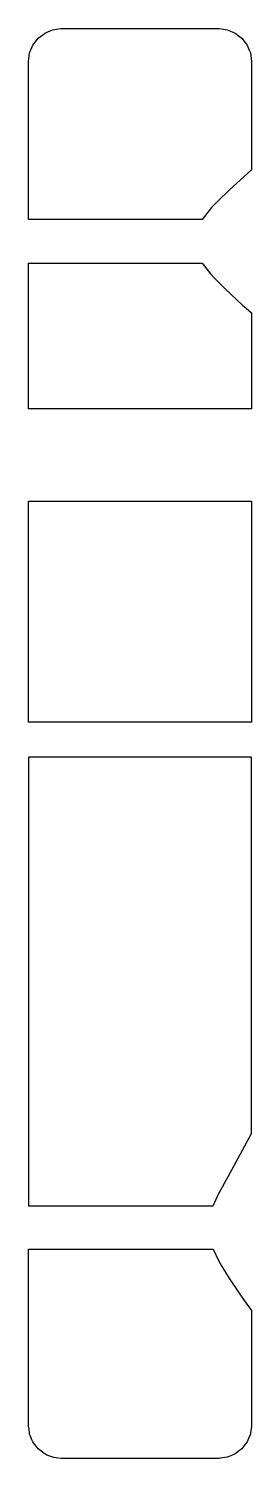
# Model space of a CAD drawing. Header units: metres. Extents: x 2.4 to 16, y -16 to 71.
import ezdxf

# ---------------------------------------------------------------- set-up
doc = ezdxf.new("R2010")
doc.units = ezdxf.units.M

msp = doc.modelspace()

# ---------------------------------------------------------------- linework, layer by layer
for p, q in [((2.986, 70.414), (3.266, 70.629)), ((3.266, 70.629), (3.4, 70.732)), ((3.4, 70.732), (3.726, 70.867)), ((3.726, 70.867), (3.882, 70.932)), ((3.882, 70.932), (4.232, 70.978)), ((4.232, 70.978), (4.4, 71)), ((4.4, 71), (5.796, 71)), ((5.796, 71), (13.838, 71)), ((13.838, 71), (14, 71)), ((14, 71), (14.181, 70.976)), ((14.181, 70.976), (14.518, 70.932)), ((14.518, 70.932), (14.831, 70.802)), ((14.831, 70.802), (15, 70.732)), ((15, 70.732), (15.269, 70.526)), ((15.269, 70.526), (15.414, 70.414)), ((2.468, 69.518), (2.603, 69.843)), ((2.603, 69.843), (2.668, 70)), ((2.668, 70), (2.883, 70.28)), ((2.883, 70.28), (2.986, 70.414)), ((15.414, 70.414), (15.621, 70.145)), ((15.621, 70.145), (15.732, 70)), ((15.732, 70), (15.862, 69.687)), ((15.862, 69.687), (15.932, 69.518)), ((2.4, 69), (2.422, 69.168)), ((2.4, 60.75), (2.4, 69)), ((2.422, 69.168), (2.468, 69.518)), ((15.932, 69.518), (15.976, 69.181)), ((15.976, 69.181), (16, 69)), ((16, 69), (16, 64.106)), ((16, 69), (16, 69)), ((16, 64.106), (16, 63.521)), ((16, 63.521), (16, 62.4)), ((16, 62.4), (14.63, 61.178)), ((14.63, 61.178), (13.96, 60.513)), ((2.4, 60.048), (2.4, 60.75)), ((2.4, 59.378), (2.4, 60.048)), ((13.567, 60.106), (13, 59.378)), ((13.96, 60.513), (13.567, 60.106)), ((3.966, 59.378), (2.4, 59.378)), ((13, 59.378), (3.966, 59.378)), ((2.4, 56.099), (2.4, 56.725)), ((2.4, 56.725), (11.434, 56.725)), ((11.434, 56.725), (13, 56.725)), ((13, 56.725), (13.503, 56.074)), ((2.4, 55.477), (2.4, 56.099)), ((13.503, 56.074), (13.762, 55.788)), ((13.762, 55.788), (14.389, 55.166)), ((2.4, 49.536), (2.4, 55.477)), ((14.389, 55.166), (15.476, 54.15)), ((15.476, 54.15), (15.669, 53.987)), ((15.669, 53.987), (16, 53.708)), ((16, 53.708), (16, 53.033)), ((16, 53.033), (16, 51.71)), ((16, 53.033), (16, 53.033)), ((16, 51.71), (16, 47.854)), ((2.4, 49.077), (2.4, 49.536)), ((2.4, 47.854), (2.4, 49.077)), ((7.203, 47.854), (2.4, 47.854)), ((16, 47.854), (7.203, 47.854)), ((2.4, 40.892), (2.4, 42.252)), ((2.4, 42.252), (11.197, 42.252)), ((11.197, 42.252), (16, 42.252)), ((16, 42.252), (16, 39.193)), ((2.4, 39.193), (2.4, 40.892)), ((2.4, 36.871), (2.4, 39.193)), ((16, 39.193), (16, 35.323)), ((2.4, 35.323), (2.4, 36.871)), ((2.4, 32.359), (2.4, 35.323)), ((16, 35.323), (16, 28.801)), ((16, 35.323), (16, 35.323)), ((2.4, 28.801), (2.4, 32.359)), ((12.643, 28.801), (2.4, 28.801)), ((16, 28.801), (12.643, 28.801)), ((5.757, 26.663), (2.4, 26.663)), ((2.4, 26.663), (2.4, 23.764)), ((16, 26.663), (5.757, 26.663)), ((16, 20.141), (16, 26.663)), ((2.4, 23.764), (2.4, 20.141)), ((2.4, 20.141), (2.4, 19.897)), ((16, 19.735), (16, 20.141)), ((2.4, 19.897), (2.4, 19.735)), ((2.4, 19.735), (2.4, 15.196)), ((16, 17.706), (16, 19.735)), ((16, 11.075), (16, 17.706)), ((2.4, 15.196), (2.4, 11.075)), ((2.4, 11.075), (2.4, 10.544)), ((2.4, 10.544), (2.4, 10.279)), ((16, 10.544), (16, 11.075)), ((16, 11.075), (16, 11.075)), ((16, 8.93), (16, 10.544)), ((2.4, 10.279), (2.4, 6.581)), ((16, 3.762), (16, 8.93)), ((2.4, 6.581), (2.4, 3.038)), ((14.915, 1.778), (16, 3.762)), ((2.4, 3.038), (2.4, 0.146)), ((14.007, 0.117), (14.915, 1.778)), ((2.4, 0.146), (2.4, -0.624)), ((13.924, -0.05), (14.006, 0.114)), ((14.006, 0.115), (14.007, 0.116)), ((14.006, 0.114), (14.006, 0.115)), ((14.007, 0.116), (14.007, 0.117)), ((2.4, -0.624), (4.44, -0.624)), ((4.44, -0.624), (13.656, -0.624)), ((13.656, -0.624), (13.924, -0.05)), ((2.4, -3.839), (2.4, -3.277)), ((2.4, -3.277), (12.146, -3.277)), ((12.146, -3.277), (13.656, -3.277)), ((13.656, -3.277), (13.999, -3.997)), ((2.4, -3.845), (2.4, -3.839)), ((2.4, -13.963), (2.4, -3.845)), ((13.999, -3.997), (14.162, -4.279)), ((14.162, -4.279), (14.611, -5.007)), ((14.611, -5.007), (15.281, -6.014)), ((15.281, -6.014), (15.516, -6.339)), ((15.516, -6.339), (16, -7.004)), ((16, -7.004), (16, -7.327)), ((16, -7.004), (16, -7.004)), ((16, -7.327), (16, -14)), ((2.4, -14), (2.4, -13.963)), ((2.402, -14.038), (2.4, -14)), ((2.416, -14.124), (2.402, -14.038)), ((2.433, -14.247), (2.416, -14.124)), ((2.453, -14.452), (2.433, -14.247)), ((2.468, -14.518), (2.453, -14.452)), ((2.512, -14.647), (2.468, -14.518)), ((2.608, -14.878), (2.512, -14.647)), ((15.824, -14.779), (15.732, -15)), ((15.932, -14.518), (15.824, -14.779)), ((15.946, -14.446), (15.932, -14.518)), ((15.996, -14.06), (15.946, -14.446)), ((16, -14), (15.996, -14.06)), ((2.668, -15), (2.608, -14.878)), ((2.705, -15.059), (2.668, -15)), ((2.857, -15.257), (2.705, -15.059)), ((2.986, -15.414), (2.857, -15.257)), ((3.145, -15.545), (2.986, -15.414)), ((3.344, -15.697), (3.145, -15.545)), ((15.19, -15.586), (14.999, -15.732)), ((15.414, -15.414), (15.19, -15.586)), ((15.56, -15.224), (15.414, -15.414)), ((15.732, -15), (15.56, -15.224)), ((3.4, -15.732), (3.344, -15.697)), ((3.524, -15.793), (3.4, -15.732)), ((3.754, -15.888), (3.524, -15.793)), ((3.882, -15.932), (3.754, -15.888)), ((3.949, -15.947), (3.882, -15.932)), ((4.078, -15.968), (3.949, -15.947)), ((4.4, -16), (4.078, -15.968)), ((6.602, -16), (4.4, -16)), ((14, -16), (6.602, -16)), ((14.077, -15.993), (14, -16)), ((14.238, -15.969), (14.077, -15.993)), ((14.518, -15.932), (14.238, -15.969)), ((14.738, -15.841), (14.518, -15.932)), ((14.999, -15.732), (14.738, -15.841))]:
    msp.add_line(p, q)

doc.saveas('drawing.dxf')
